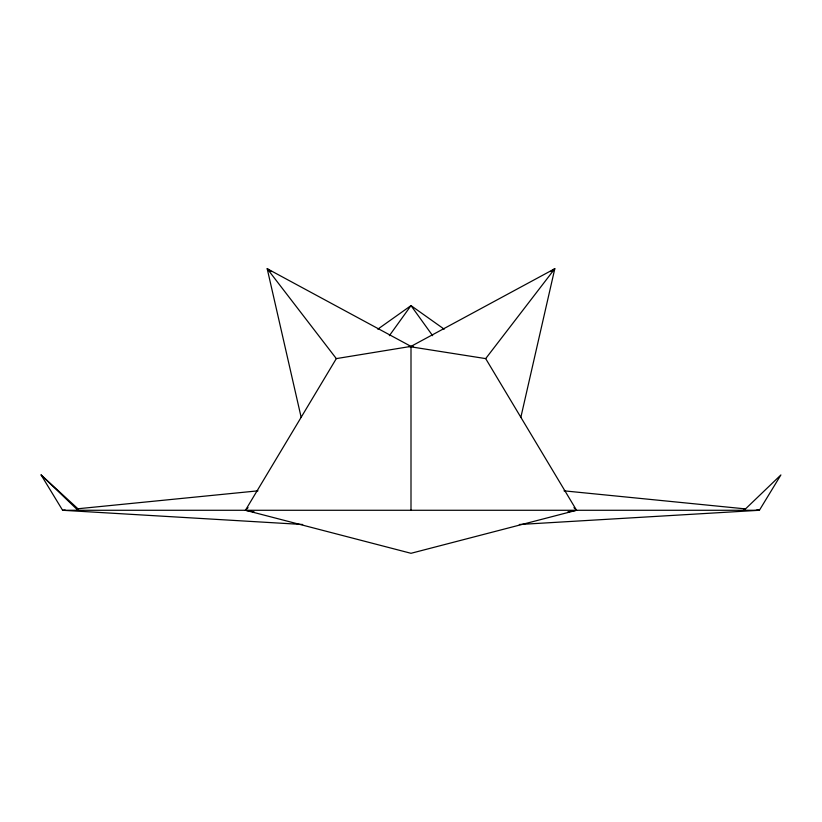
<?xml version="1.0" encoding="UTF-8"?>
<svg xmlns="http://www.w3.org/2000/svg" width="822" height="822" viewBox="0 0 822 822"><rect width="100%" height="100%" fill="white"/><g stroke="black" fill="none" stroke-linecap="round" stroke-linejoin="round"><path stroke-width="1.23" d="M520.85 417.309L554.809 268.702L411 346.391L336.321 358.608L245.439 510.277L411 553.298L576.561 510.277L485.679 358.608L408.513 346.452M389.361 335.684L411 305.609L444.188 329.17M485.679 358.608L554.809 268.702L550.596 271.609M248.069 507.647L245.439 510.277L254.214 511.962M377.812 329.17L411 305.609L432.639 335.684M567.786 511.962L576.561 510.277L573.931 507.647M65.164 510.02L62.606 510.277L41.1 474.941L77.915 508.756L77.915 510.277L41.1 474.941M76.651 508.88L257.995 490.837M519.319 524.498L759.394 510.277L780.9 474.941L744.085 510.277L744.085 508.756M301.15 417.309L267.191 268.702L411 346.391L413.487 346.452M302.681 524.498L62.606 510.277L759.394 510.277L756.836 510.02M564.005 490.837L745.349 508.88M271.404 271.609L267.191 268.702L336.321 358.608M411 346.391L411 510.277"/></g></svg>
